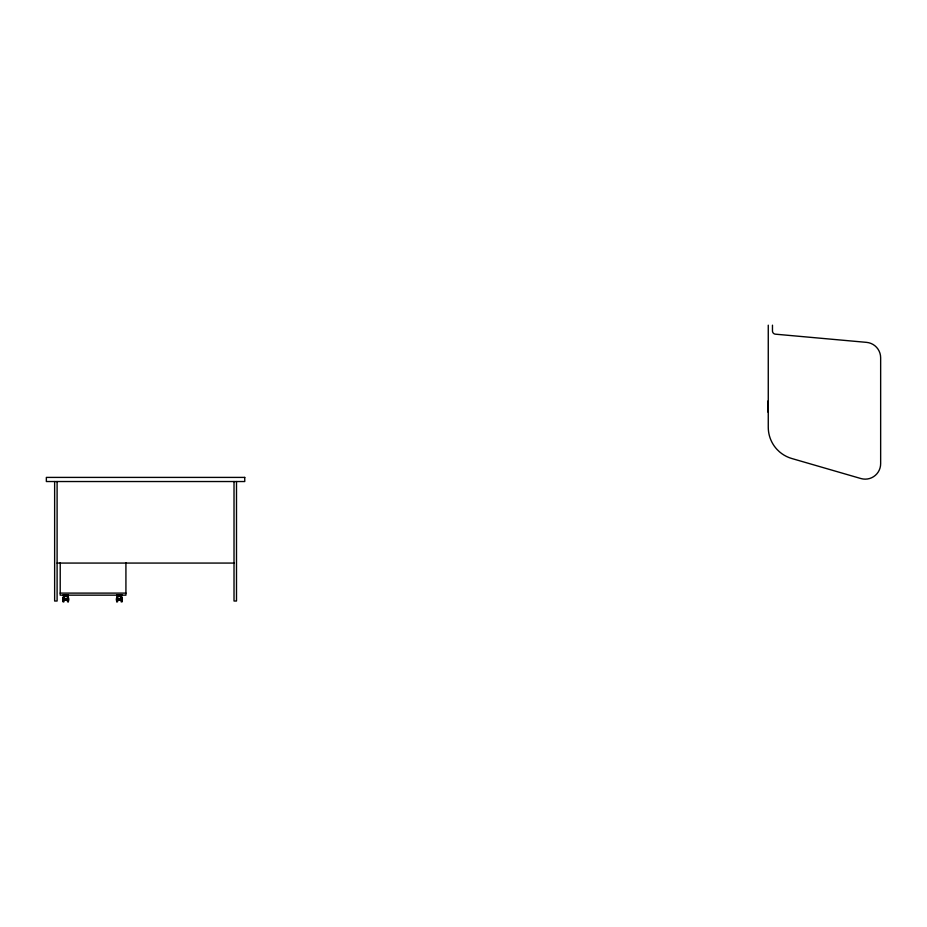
<?xml version="1.0" encoding="UTF-8"?>
<svg xmlns="http://www.w3.org/2000/svg" width="927" height="927" viewBox="0 0 927 927"><rect width="100%" height="100%" fill="white"/><g stroke="black" fill="none" stroke-linecap="round" stroke-linejoin="round"><path stroke-width="1.39" d="M65.075 596.536L66.373 596.524M118.702 596.536L120 596.524M57.103 563.071L234.021 563.071M60.197 593.106L125.921 593.106M116.686 594.682L122.051 594.925L116.686 594.925M65.064 595.516L66.408 595.516M118.691 595.516L120.035 595.516M63.847 598.842L67.625 598.842M117.474 598.842L121.252 598.842M772.469 325.18L772.469 330.985A3.187 3.187 0 0 0 775.378 334.172L866.548 342.364A15.492 15.492 0 0 1 880.65 357.787L880.65 463.709A15.446 15.446 0 0 1 860.905 478.541L791.751 458.494A32.549 32.549 0 0 1 779.549 451.878L777.035 449.456A32.549 32.549 0 0 1 768.263 427.231L768.263 325.18M767.718 401.159L767.718 411.936M236.501 481.53L236.501 601.02L234.021 601.02L234.021 481.53M125.921 562.712L125.921 595.157L60.197 595.157L60.232 562.712M122.318 598.599L122.318 600.267M122.051 597.173L122.051 601.693M121.924 597.058L121.924 601.82M121.252 596.339L121.252 600.036L117.474 600.036L117.474 596.339M121.113 597.058L121.113 601.82M120.035 598.842L120.035 600.036M118.691 598.842L118.691 600.036M117.613 597.058L117.613 601.82M116.802 597.058L116.802 601.82M116.663 597.173L116.663 601.693M116.396 598.599L116.396 600.267M68.691 598.599L68.691 600.267M68.424 597.173L68.424 601.693M68.297 597.058L68.297 601.82M67.625 596.339L67.625 600.036L63.847 600.036L63.847 596.339M67.486 597.058L67.486 601.82M66.408 598.842L66.408 600.036M65.064 598.842L65.064 600.036M63.986 597.058L63.986 601.82M63.175 597.058L63.175 601.82M63.036 597.173L63.036 601.693M62.769 598.599L62.769 600.267M57.103 481.53L57.103 601.02L54.635 601.02L54.635 481.53M244.751 477.405L46.35 477.405L46.35 481.53L244.751 481.53L244.751 477.405M68.401 594.682L63.036 594.925L68.424 594.682"/></g></svg>
